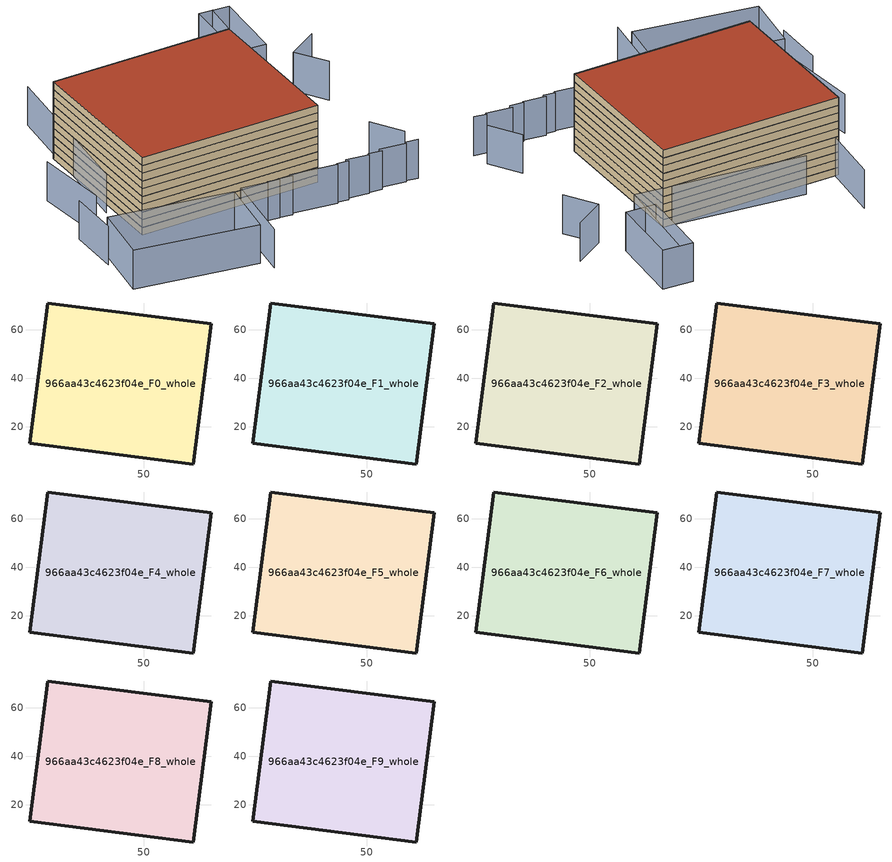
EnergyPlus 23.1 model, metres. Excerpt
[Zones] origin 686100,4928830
966aa43c4623f04e_F0_whole
 floor ground (EU_floor_Construction): 70.59,4.58 77.98,62.46 10.36,71.08 2.98,13.21 z0
 wall outside (EU_wall_Construction): 77.98,62.46 70.59,4.58 2.98,13.21 10.36,71.08 77.98,62.46 z0:3
966aa43c4623f04e_F1_whole
 floor to 966aa43c4623f04e_F0_whole (EU_floor_Construction): 70.59,4.58 77.98,62.46 10.36,71.08 2.98,13.21 z3
 wall outside (EU_wall_Construction): 77.98,62.46 70.59,4.58 2.98,13.21 10.36,71.08 77.98,62.46 z3:6
966aa43c4623f04e_F2_whole
 floor to 966aa43c4623f04e_F1_whole (EU_floor_Construction): 70.59,4.58 77.98,62.46 10.36,71.08 2.98,13.21 z6
 wall outside (EU_wall_Construction): 77.98,62.46 70.59,4.58 2.98,13.21 10.36,71.08 77.98,62.46 z6:9
966aa43c4623f04e_F3_whole
 floor to 966aa43c4623f04e_F2_whole (EU_floor_Construction): 70.59,4.58 77.98,62.46 10.36,71.08 2.98,13.21 z9
 wall outside (EU_wall_Construction): 77.98,62.46 70.59,4.58 2.98,13.21 10.36,71.08 77.98,62.46 z9:12
966aa43c4623f04e_F4_whole
 floor to 966aa43c4623f04e_F3_whole (EU_floor_Construction): 70.59,4.58 77.98,62.46 10.36,71.08 2.98,13.21 z12
 wall outside (EU_wall_Construction): 77.98,62.46 70.59,4.58 2.98,13.21 10.36,71.08 77.98,62.46 z12:15
966aa43c4623f04e_F5_whole
 floor to 966aa43c4623f04e_F4_whole (EU_floor_Construction): 70.59,4.58 77.98,62.46 10.36,71.08 2.98,13.21 z15
 wall outside (EU_wall_Construction): 77.98,62.46 70.59,4.58 2.98,13.21 10.36,71.08 77.98,62.46 z15:18
966aa43c4623f04e_F6_whole
 floor to 966aa43c4623f04e_F5_whole (EU_floor_Construction): 70.59,4.58 77.98,62.46 10.36,71.08 2.98,13.21 z18
 wall outside (EU_wall_Construction): 77.98,62.46 70.59,4.58 2.98,13.21 10.36,71.08 77.98,62.46 z18:21
966aa43c4623f04e_F7_whole
 floor to 966aa43c4623f04e_F6_whole (EU_floor_Construction): 70.59,4.58 77.98,62.46 10.36,71.08 2.98,13.21 z21
 wall outside (EU_wall_Construction): 77.98,62.46 70.59,4.58 2.98,13.21 10.36,71.08 77.98,62.46 z21:24
966aa43c4623f04e_F8_whole
 floor to 966aa43c4623f04e_F7_whole (EU_floor_Construction): 70.59,4.58 77.98,62.46 10.36,71.08 2.98,13.21 z24
 wall outside (EU_wall_Construction): 77.98,62.46 70.59,4.58 2.98,13.21 10.36,71.08 77.98,62.46 z24:27
966aa43c4623f04e_F9_whole
 floor to 966aa43c4623f04e_F8_whole (EU_floor_Construction): 70.59,4.58 77.98,62.46 10.36,71.08 2.98,13.21 z27
 wall outside (EU_wall_Construction): 77.98,62.46 70.59,4.58 2.98,13.21 10.36,71.08 77.98,62.46 z27:30
 roof outside (EU_roof_Construction): 77.98,62.46 70.59,4.58 2.98,13.21 10.36,71.08 z30
shading: 94.29,-12.52 98.82,-13.76 / 84.63,-10.76 94.16,-13.23 / 79.86,-10.96 84.73,-12.2 / 71.46,-9.45 79.72,-11.56 / 67.59,-9.47 71.83,-10.66 / 50.73,-5.77 67.53,-10.18 / 46.07,-5.52 50.99,-6.91 / 41.86,-4.72 46.25,-5.98 / 24.63,-30.78 32.33,-2.57 / 32.33,-2.57 41.74,-5.14 / 98.62,-6.67 92.97,5.5 / 106.76,44.93 101.07,57.18 / 101.07,57.18 113.31,62.86 / 96.65,95.6 87.95,59.67 / 87.95,59.67 26.85,74.46 / -15.18,23.96 -17.85,4.89 / -7.94,50.68 -8.8,22.93 / 17.14,93.68 2.59,32.15 / 102.74,94.22 97.12,66.73 / 97.12,66.73 86.12,68.98 / 86.12,68.98 91.74,96.47 / 91.74,96.47 102.74,94.22 / -14.59,9.61 29.29,-3.11 / 29.29,-3.11 22.82,-25.45 / 22.82,-25.45 -21.07,-12.73 / -21.07,-12.73 -14.59,9.61 z0:15
[Building]
EU S2 Campaign: North Axis=0; Terrain=City; Solar Distribution=FullExterior
[Site:Location]
Bologna: Latitude=44.5; Longitude=11.25; Time Zone=1; Elevation=37
[SizingPeriod:WeatherFileDays]
AnnualSizingPeriod: Begin Month=1; Begin Day of Month=1; End Month=12; End Day of Month=31; Day of Week for Start Day=Monday; Use Weather File Daylight Saving Period=No; Use Weather File Rain and Snow Indicators=No
[MATERIAL]
EU_InternalMass_Material: Roughness=MediumRough; Thickness=0.1; Conductivity=1; Density=1800; Specific Heat=900; Thermal Absorptance=0.9; Solar Absorptance=0.7; Visible Absorptance=0.7
[MATERIAL:NOMASS] Roughness=MediumRough; Thermal Absorptance=0.9; Solar Absorptance=0.7; Visible Absorptance=0.7
Name | Thermal Resistance
EU_wall_NoMass | 0.905828
EU_roof_NoMass | 0.37593
EU_floor_NoMass | 0.67114
[CONSTRUCTION]
EU_wall_Construction: EU_wall_NoMass
EU_roof_Construction: EU_roof_NoMass
EU_floor_Construction: EU_floor_NoMass
EU_InternalMass_Construction: EU_InternalMass_Material
[ZONE] Type=1; Multiplier=1; Ceiling Height=autocalculate; Volume=11930.7; Floor Area=autocalculate; Part of Total Floor Area=Yes
966aa43c4623f04e_F0_whole; 966aa43c4623f04e_F1_whole; 966aa43c4623f04e_F2_whole; 966aa43c4623f04e_F3_whole; 966aa43c4623f04e_F4_whole; 966aa43c4623f04e_F5_whole; 966aa43c4623f04e_F6_whole; 966aa43c4623f04e_F7_whole; 966aa43c4623f04e_F8_whole; 966aa43c4623f04e_F9_whole
[INTERNALMASS] Construction=EU_InternalMass_Construction; Surface Area=3976.91
Name | Zone or ZoneList
966aa43c4623f04e_F0_whole_EU_InternalMass | 966aa43c4623f04e_F0_whole
966aa43c4623f04e_F1_whole_EU_InternalMass | 966aa43c4623f04e_F1_whole
966aa43c4623f04e_F2_whole_EU_InternalMass | 966aa43c4623f04e_F2_whole
966aa43c4623f04e_F3_whole_EU_InternalMass | 966aa43c4623f04e_F3_whole
966aa43c4623f04e_F4_whole_EU_InternalMass | 966aa43c4623f04e_F4_whole
966aa43c4623f04e_F5_whole_EU_InternalMass | 966aa43c4623f04e_F5_whole
966aa43c4623f04e_F6_whole_EU_InternalMass | 966aa43c4623f04e_F6_whole
966aa43c4623f04e_F7_whole_EU_InternalMass | 966aa43c4623f04e_F7_whole
966aa43c4623f04e_F8_whole_EU_InternalMass | 966aa43c4623f04e_F8_whole
966aa43c4623f04e_F9_whole_EU_InternalMass | 966aa43c4623f04e_F9_whole
[OTHEREQUIPMENT] Fuel Type=Electricity; Design Level Calculation Method=Watts/Area; Power per Zone Floor Area=1; Fraction Latent=0; Fraction Radiant=0; Fraction Lost=0; Carbon Dioxide Generation Rate=0; EndUse Subcategory=EU_Step8_InternalGains
Name | Zone or ZoneList or Space or SpaceList | Schedule
EU_Step8_InternalGain_966aa43c4623f04e_F0_whole_f000 | 966aa43c4623f04e_F0_whole | EU_Step8_GainSchedule_966aa43c4623f04e_F0_whole_f000
EU_Step8_InternalGain_966aa43c4623f04e_F1_whole_f000 | 966aa43c4623f04e_F1_whole | EU_Step8_GainSchedule_966aa43c4623f04e_F1_whole_f000
EU_Step8_InternalGain_966aa43c4623f04e_F2_whole_f000 | 966aa43c4623f04e_F2_whole | EU_Step8_GainSchedule_966aa43c4623f04e_F2_whole_f000
EU_Step8_InternalGain_966aa43c4623f04e_F3_whole_f000 | 966aa43c4623f04e_F3_whole | EU_Step8_GainSchedule_966aa43c4623f04e_F3_whole_f000
EU_Step8_InternalGain_966aa43c4623f04e_F4_whole_f000 | 966aa43c4623f04e_F4_whole | EU_Step8_GainSchedule_966aa43c4623f04e_F4_whole_f000
EU_Step8_InternalGain_966aa43c4623f04e_F5_whole_f000 | 966aa43c4623f04e_F5_whole | EU_Step8_GainSchedule_966aa43c4623f04e_F5_whole_f000
EU_Step8_InternalGain_966aa43c4623f04e_F6_whole_f000 | 966aa43c4623f04e_F6_whole | EU_Step8_GainSchedule_966aa43c4623f04e_F6_whole_f000
EU_Step8_InternalGain_966aa43c4623f04e_F7_whole_f000 | 966aa43c4623f04e_F7_whole | EU_Step8_GainSchedule_966aa43c4623f04e_F7_whole_f000
EU_Step8_InternalGain_966aa43c4623f04e_F8_whole_f000 | 966aa43c4623f04e_F8_whole | EU_Step8_GainSchedule_966aa43c4623f04e_F8_whole_f000
EU_Step8_InternalGain_966aa43c4623f04e_F9_whole_f000 | 966aa43c4623f04e_F9_whole | EU_Step8_GainSchedule_966aa43c4623f04e_F9_whole_f000
[ZONEVENTILATION:DESIGNFLOWRATE] Schedule=EU_AlwaysOn; Design Flow Rate Calculation Method=AirChanges/Hour; Air Changes per Hour=0.73129; Ventilation Type=Natural; Fan Pressure Rise=0; Fan Total Efficiency=1; Constant Term Coefficient=1; Temperature Term Coefficient=0; Velocity Term Coefficient=0; Velocity Squared Term Coefficient=0; Minimum Indoor Temperature=-100; Maximum Indoor Temperature=100; Delta Temperature=-100; Minimum Outdoor Temperature=-100; Maximum Outdoor Temperature=100; Maximum Wind Speed=40
Name | Zone or ZoneList or Space or SpaceList
EU_ConstantAir_966aa43c4623f04e_F0_whole | 966aa43c4623f04e_F0_whole
EU_ConstantAir_966aa43c4623f04e_F1_whole | 966aa43c4623f04e_F1_whole
EU_ConstantAir_966aa43c4623f04e_F2_whole | 966aa43c4623f04e_F2_whole
EU_ConstantAir_966aa43c4623f04e_F3_whole | 966aa43c4623f04e_F3_whole
EU_ConstantAir_966aa43c4623f04e_F4_whole | 966aa43c4623f04e_F4_whole
EU_ConstantAir_966aa43c4623f04e_F5_whole | 966aa43c4623f04e_F5_whole
EU_ConstantAir_966aa43c4623f04e_F6_whole | 966aa43c4623f04e_F6_whole
EU_ConstantAir_966aa43c4623f04e_F7_whole | 966aa43c4623f04e_F7_whole
EU_ConstantAir_966aa43c4623f04e_F8_whole | 966aa43c4623f04e_F8_whole
EU_ConstantAir_966aa43c4623f04e_F9_whole | 966aa43c4623f04e_F9_whole
[HVACTEMPLATE:THERMOSTAT] Constant Heating Setpoint=20; Constant Cooling Setpoint=50
EU_HeatOnly_966aa43c4623f04e_F0_whole; EU_HeatOnly_966aa43c4623f04e_F1_whole; EU_HeatOnly_966aa43c4623f04e_F2_whole; EU_HeatOnly_966aa43c4623f04e_F3_whole; EU_HeatOnly_966aa43c4623f04e_F4_whole; EU_HeatOnly_966aa43c4623f04e_F5_whole; EU_HeatOnly_966aa43c4623f04e_F6_whole; EU_HeatOnly_966aa43c4623f04e_F7_whole; EU_HeatOnly_966aa43c4623f04e_F8_whole; EU_HeatOnly_966aa43c4623f04e_F9_whole
[HVACTEMPLATE:ZONE:IDEALLOADSAIRSYSTEM] System Availability Schedule=EU_AlwaysOn; Maximum Heating Supply Air Temperature=50; Minimum Cooling Supply Air Temperature=13; Maximum Heating Supply Air Humidity Ratio=0.0156; Minimum Cooling Supply Air Humidity Ratio=0.0077; Heating Limit=NoLimit; Cooling Limit=NoLimit; Heating Availability Schedule=EU_AlwaysOn; Cooling Availability Schedule=EU_CoolingOff; Dehumidification Control Type=ConstantSensibleHeatRatio; Cooling Sensible Heat Ratio=0.7; Dehumidification Setpoint=60; Humidification Control Type=None; Humidification Setpoint=30; Outdoor Air Method=None; Outdoor Air Flow Rate per Person=0.00944; Outdoor Air Flow Rate per Zone Floor Area=0; Outdoor Air Flow Rate per Zone=0; Demand Controlled Ventilation Type=None; Outdoor Air Economizer Type=NoEconomizer; Heat Recovery Type=None; Sensible Heat Recovery Effectiveness=0.7; Latent Heat Recovery Effectiveness=0.65
Name | Template Thermostat
966aa43c4623f04e_F0_whole | EU_HeatOnly_966aa43c4623f04e_F0_whole
966aa43c4623f04e_F1_whole | EU_HeatOnly_966aa43c4623f04e_F1_whole
966aa43c4623f04e_F2_whole | EU_HeatOnly_966aa43c4623f04e_F2_whole
966aa43c4623f04e_F3_whole | EU_HeatOnly_966aa43c4623f04e_F3_whole
966aa43c4623f04e_F4_whole | EU_HeatOnly_966aa43c4623f04e_F4_whole
966aa43c4623f04e_F5_whole | EU_HeatOnly_966aa43c4623f04e_F5_whole
966aa43c4623f04e_F6_whole | EU_HeatOnly_966aa43c4623f04e_F6_whole
966aa43c4623f04e_F7_whole | EU_HeatOnly_966aa43c4623f04e_F7_whole
966aa43c4623f04e_F8_whole | EU_HeatOnly_966aa43c4623f04e_F8_whole
966aa43c4623f04e_F9_whole | EU_HeatOnly_966aa43c4623f04e_F9_whole
[SIZING:ZONE] Zone Cooling Design Supply Air Temperature Input Method=SupplyAirTemperature; Zone Cooling Design Supply Air Temperature=13; Zone Heating Design Supply Air Temperature Input Method=SupplyAirTemperature; Zone Heating Design Supply Air Temperature=50; Zone Cooling Design Supply Air Humidity Ratio=0.008; Zone Heating Design Supply Air Humidity Ratio=0.008; Cooling Design Air Flow Method=DesignDay; Cooling Design Air Flow Rate=0; Cooling Minimum Air Flow per Zone Floor Area=0.000762; Cooling Minimum Air Flow=0; Cooling Minimum Air Flow Fraction=0.2; Heating Design Air Flow Method=DesignDay; Heating Design Air Flow Rate=0; Heating Maximum Air Flow per Zone Floor Area=0.002032; Heating Maximum Air Flow=0.141576; Heating Maximum Air Flow Fraction=0.3; Account for Dedicated Outdoor Air System=No; Dedicated Outdoor Air System Control Strategy=NeutralSupplyAir; Dedicated Outdoor Air Low Setpoint Temperature for Design=autosize; Dedicated Outdoor Air High Setpoint Temperature for Design=autosize; Zone Load Sizing Method=Sensible Load Only No Latent Load; Zone Latent Cooling Design Supply Air Humidity Ratio Input Method=HumidityRatioDifference; Zone Cooling Design Supply Air Humidity Ratio Difference=0.005; Zone Latent Heating Design Supply Air Humidity Ratio Input Method=HumidityRatioDifference; Zone Humidification Design Supply Air Humidity Ratio Difference=0.005
966aa43c4623f04e_F0_whole; 966aa43c4623f04e_F1_whole; 966aa43c4623f04e_F2_whole; 966aa43c4623f04e_F3_whole; 966aa43c4623f04e_F4_whole; 966aa43c4623f04e_F5_whole; 966aa43c4623f04e_F6_whole; 966aa43c4623f04e_F7_whole; 966aa43c4623f04e_F8_whole; 966aa43c4623f04e_F9_whole
[SCHEDULE:CONSTANT]
Name | Hourly Value
EU_AlwaysOn | 1
EU_CoolingOff | 0
[SCHEDULE:FILE] Column Number=1; Rows to Skip at Top=0; Number of Hours of Data=8760; Column Separator=Comma; Interpolate to Timestep=No; Minutes per Item=60; Adjust Schedule for Daylight Savings=Yes
Name | File
EU_Step8_GainSchedule_966aa43c4623f04e_F0_whole_f000 | ../../schedules/966aa43c4623f04e/966aa43c4623f04e_F0_whole_f000_gain.csv
EU_Step8_GainSchedule_966aa43c4623f04e_F1_whole_f000 | ../../schedules/966aa43c4623f04e/966aa43c4623f04e_F1_whole_f000_gain.csv
EU_Step8_GainSchedule_966aa43c4623f04e_F2_whole_f000 | ../../schedules/966aa43c4623f04e/966aa43c4623f04e_F2_whole_f000_gain.csv
EU_Step8_GainSchedule_966aa43c4623f04e_F3_whole_f000 | ../../schedules/966aa43c4623f04e/966aa43c4623f04e_F3_whole_f000_gain.csv
EU_Step8_GainSchedule_966aa43c4623f04e_F4_whole_f000 | ../../schedules/966aa43c4623f04e/966aa43c4623f04e_F4_whole_f000_gain.csv
EU_Step8_GainSchedule_966aa43c4623f04e_F5_whole_f000 | ../../schedules/966aa43c4623f04e/966aa43c4623f04e_F5_whole_f000_gain.csv
EU_Step8_GainSchedule_966aa43c4623f04e_F6_whole_f000 | ../../schedules/966aa43c4623f04e/966aa43c4623f04e_F6_whole_f000_gain.csv
EU_Step8_GainSchedule_966aa43c4623f04e_F7_whole_f000 | ../../schedules/966aa43c4623f04e/966aa43c4623f04e_F7_whole_f000_gain.csv
EU_Step8_GainSchedule_966aa43c4623f04e_F8_whole_f000 | ../../schedules/966aa43c4623f04e/966aa43c4623f04e_F8_whole_f000_gain.csv
EU_Step8_GainSchedule_966aa43c4623f04e_F9_whole_f000 | ../../schedules/966aa43c4623f04e/966aa43c4623f04e_F9_whole_f000_gain.csv
